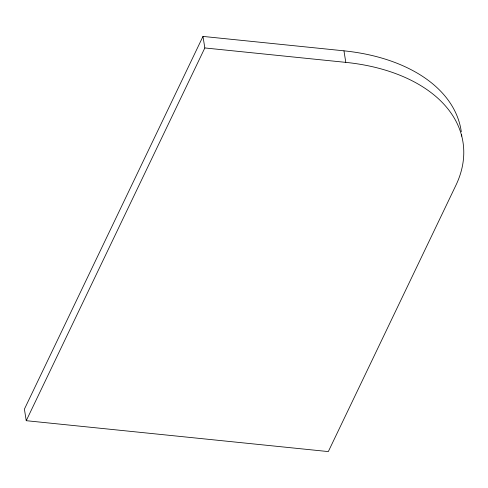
<?xml version="1.0" encoding="UTF-8"?>
<svg xmlns="http://www.w3.org/2000/svg" width="488" height="488" viewBox="0 0 488 488"><rect width="100%" height="100%" fill="white"/><g stroke="black" fill="none" stroke-linecap="round" stroke-linejoin="round"><path stroke-width="0.73" d="M202.984 36.417L24.4 409.151L26.242 420.693L328.32 451.583L455.884 185.342A170.306 105.683 -9.1 0 0 345.803 62.372L343.955 50.831L202.984 36.417L204.832 47.952L26.242 420.693M204.832 47.952L345.803 62.372M461.636 134.688A170.306 105.683 -9.1 0 1 461.758 136.14M343.955 50.831A170.306 105.683 -9.1 0 1 461.3 131.797"/></g></svg>
